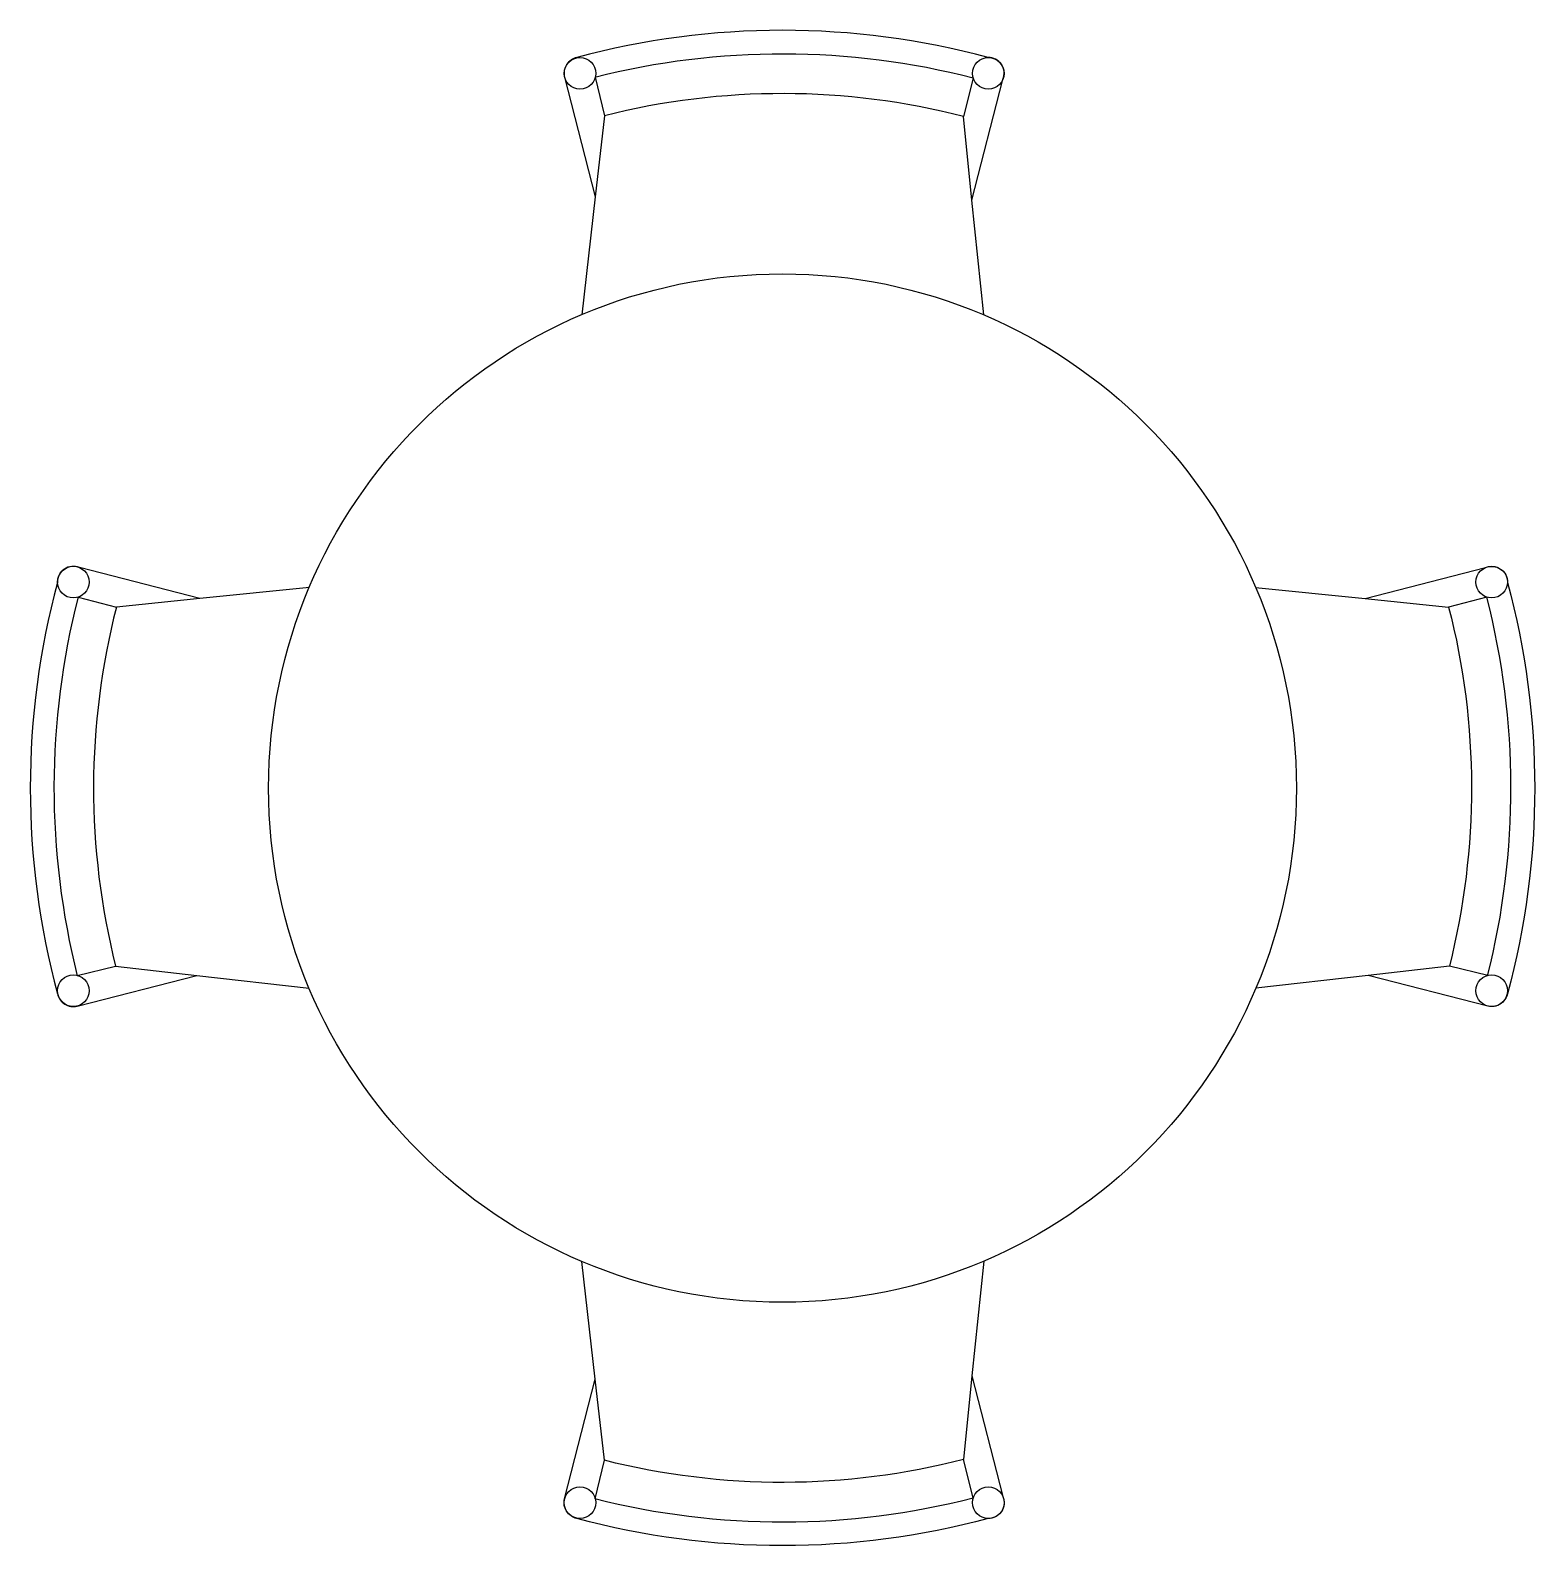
# Model space of a CAD drawing. Extents: x 1705.31 to 1707.21, y 1018.97 to 1020.88.
import ezdxf

# ---------------------------------------------------------------- set-up
doc = ezdxf.new("R2010")
doc.units = 0
doc.header["$MEASUREMENT"] = 0
doc.layers.add('A-MOBILIA', color=2, linetype='CONTINUOUS')
doc.layers.add('PECAS', color=2, linetype='CONTINUOUS')

msp = doc.modelspace()

# ---------------------------------------------------------------- linework, layer by layer
at = {"layer": 'A-MOBILIA'}
for p, q in [((1705.9994, 1020.8483), (1705.9994, 1020.848)), ((1706.0225, 1020.8233), (1706.0343, 1020.7747)), ((1706.5007, 1020.8222), (1706.4883, 1020.7738)), ((1705.3685, 1020.166), (1705.4169, 1020.1536)), ((1707.1504, 1020.166), (1707.102, 1020.1536)), ((1705.3674, 1019.6879), (1705.416, 1019.6997)), ((1707.1515, 1019.6879), (1707.1029, 1019.6997)), ((1705.3424, 1019.6648), (1705.3427, 1019.6648)), ((1707.1765, 1019.6648), (1707.1761, 1019.6648)), ((1706.0225, 1019.0263), (1706.0343, 1019.0749)), ((1706.5007, 1019.0274), (1706.4883, 1019.0759)), ((1705.9994, 1019.0014), (1705.9994, 1019.0017))]:
    msp.add_line(p, q, dxfattribs=at)
for points in [[(1706.5139, 1020.523), (1706.4991, 1020.6681), (1706.5382, 1020.8207, 0.539462), (1706.5194, 1020.8483, 0.132231), (1705.9994, 1020.8483, 0.422509), (1705.9838, 1020.8233), (1706.0226, 1020.6721), (1706.0057, 1020.5232)], [(1706.4883, 1020.7738, 0.12524), (1706.0343, 1020.7747), (1706.0226, 1020.6721, 0.104776)], [(1706.4991, 1020.6681), (1706.4883, 1020.7738, 0.12524)], [(1705.661, 1020.1785), (1705.5226, 1020.1644), (1705.3701, 1020.2035, 0.539462), (1705.3424, 1020.1848, 0.132231), (1705.3424, 1019.6648, 0.422509), (1705.3674, 1019.6491), (1705.5186, 1019.688), (1705.6607, 1019.6718)], [(1706.8579, 1020.1785), (1706.9963, 1020.1644), (1707.1488, 1020.2035, -0.539462), (1707.1765, 1020.1848, -0.132231), (1707.1765, 1019.6648, -0.422509), (1707.1515, 1019.6491), (1707.0003, 1019.688), (1706.8582, 1019.6718)], [(1705.5226, 1020.1644), (1705.4169, 1020.1536, 0.12524)], [(1706.9963, 1020.1644), (1707.102, 1020.1536, -0.12524)], [(1705.4169, 1020.1536, 0.12524), (1705.416, 1019.6997), (1705.5186, 1019.688, 0.104776)], [(1707.102, 1020.1536, -0.12524), (1707.1029, 1019.6997), (1707.0003, 1019.688, -0.104776)], [(1706.5139, 1019.3267), (1706.4991, 1019.1815), (1706.5382, 1019.029, -0.539462), (1706.5194, 1019.0014, -0.132231), (1705.9994, 1019.0014, -0.422509), (1705.9838, 1019.0263), (1706.0226, 1019.1776), (1706.0057, 1019.3264)], [(1706.4883, 1019.0759, -0.12524), (1706.0343, 1019.0749), (1706.0226, 1019.1776, -0.104776)], [(1706.4991, 1019.1815), (1706.4883, 1019.0759, -0.12524)]]:
    msp.add_lwpolyline(points, format="xyb", dxfattribs=at)
for centre in [(1706.0032, 1020.8283), (1706.5197, 1020.8283), (1705.3624, 1020.1851), (1707.1565, 1020.1851), (1705.3624, 1019.6685), (1707.1565, 1019.6685), (1706.0032, 1019.0214), (1706.5197, 1019.0214)]:
    msp.add_circle(centre, 0.02, dxfattribs=at)
for centre, start, end in [((1706.2594, 1019.8824), 75.6039, 104.158), ((1706.3083, 1019.9248), 165.6039, 194.158), ((1706.2105, 1019.9248), 345.842, 14.3961), ((1706.2594, 1019.9673), 255.842, 284.3961)]:
    msp.add_arc(centre, 0.9703, start, end, dxfattribs=at)
at = {"layer": 'PECAS'}
msp.add_circle((1706.2594, 1019.9248), 0.65, dxfattribs=at)

doc.saveas('drawing.dxf')
